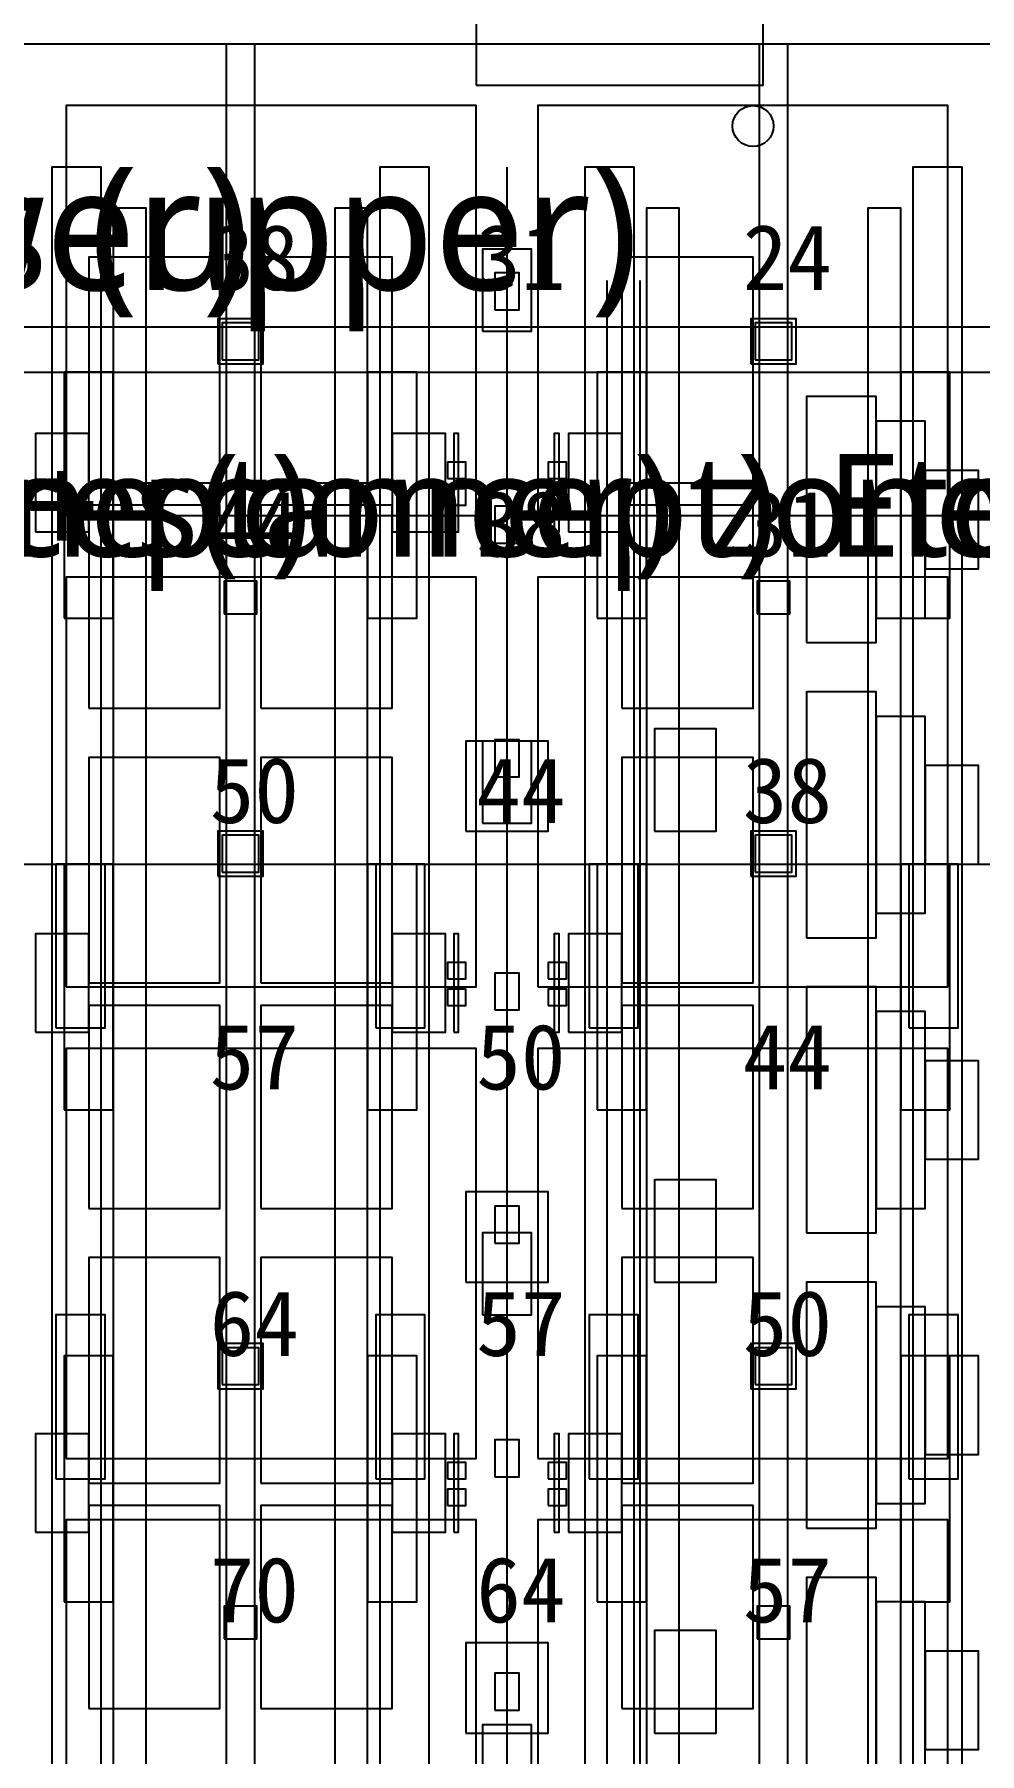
# Model space of a CAD drawing. Header units: metres. Extents: x -1640 to 1560, y -268 to 2338.
# Drawn here: x -390.77 to -367.73, y 2075.3 to 2117.24 of the extents above; entities that cross this region are included whole.
import ezdxf

# ---------------------------------------------------------------- set-up
doc = ezdxf.new("R2010")
doc.units = ezdxf.units.M
for name, color, linetype in [('1F_CHL', 4, 'Continuous'), ('1F_EHS_EXTINGUISHER_HYDRANT_CABINET_CONCEPT', 1, 'Continuous'), ('1F_PUMP', 2, 'Continuous'), ('1F_SCR', 3, 'Continuous'), ('1F_STRUCT_COLUMN', 8, 'Continuous'), ('1F_ZONE', 3, 'Continuous'), ('2F_CSF_LATERAL_RACK_CONCEPT', 9, 'Continuous'), ('2F_RFG', 5, 'Continuous'), ('2F_STRUCT_COLUMN', 8, 'Continuous'), ('2F_VMB', 6, 'Continuous'), ('2F_ZONE', 3, 'Continuous'), ('3F_CLEANROOM_OVERHEAD_PIPE_DUCT_CONCEPT', 9, 'Continuous'), ('3F_EHS_EGRESS_DIST_M', 2, 'Continuous'), ('3F_ETCH', 2, 'Continuous'), ('3F_FOUP', 5, 'Continuous'), ('3F_OHT', 9, 'Continuous'), ('3F_OHTV', 1, 'Continuous'), ('3F_PHOTO', 1, 'Continuous'), ('3F_STRUCT_COLUMN', 8, 'Continuous'), ('3F_TBAR', 6, 'Continuous'), ('3F_TEXT', 7, 'Continuous'), ('3F_ZONE', 3, 'Continuous'), ('4F_FFU', 1, 'Continuous'), ('4F_STRUCT_PLENUM_TRUSS_CONCEPT', 9, 'Continuous'), ('4F_TEXT', 7, 'Continuous'), ('4F_ZONE', 3, 'Continuous'), ('5F_CHL', 4, 'Continuous'), ('5F_EHS_EXTINGUISHER_HYDRANT_CABINET_CONCEPT', 1, 'Continuous'), ('5F_PUMP', 2, 'Continuous'), ('5F_SCR', 3, 'Continuous'), ('5F_STRUCT_COLUMN', 8, 'Continuous'), ('5F_ZONE', 3, 'Continuous'), ('6F_CSF_LATERAL_RACK_CONCEPT', 9, 'Continuous'), ('6F_RFG', 5, 'Continuous'), ('6F_STRUCT_COLUMN', 8, 'Continuous'), ('6F_VMB', 6, 'Continuous'), ('6F_ZONE', 3, 'Continuous'), ('7F_CLEANROOM_OVERHEAD_PIPE_DUCT_CONCEPT', 9, 'Continuous'), ('7F_EHS_EGRESS_DIST_M', 2, 'Continuous'), ('7F_ETCH', 2, 'Continuous'), ('7F_FOUP', 5, 'Continuous'), ('7F_OHT', 9, 'Continuous'), ('7F_OHTV', 1, 'Continuous'), ('7F_PHOTO', 1, 'Continuous'), ('7F_STRUCT_COLUMN', 8, 'Continuous'), ('7F_TBAR', 6, 'Continuous'), ('7F_TEXT', 7, 'Continuous'), ('7F_ZONE', 3, 'Continuous'), ('8F_FFU', 1, 'Continuous'), ('8F_STRUCT_PLENUM_TRUSS_CONCEPT', 9, 'Continuous'), ('8F_TEXT', 7, 'Continuous'), ('8F_ZONE', 3, 'Continuous'), ('RF_RSC', 4, 'Continuous'), ('UTIL_GAS.SPEC_CONCEPT', 3, 'Continuous'), ('UTIL_PCW.R_CONCEPT', 1, 'Continuous'), ('UTIL_PCW.S_CONCEPT', 6, 'Continuous'), ('UTIL_UPW.R_CONCEPT', 2, 'Continuous'), ('UTIL_UPW.S_CONCEPT', 1, 'Continuous')]:
    doc.layers.add(name, color=color, linetype=linetype)
doc.styles.add('KO', font='malgun.ttf')

msp = doc.modelspace()

# ---------------------------------------------------------------- linework, layer by layer
at = {"layer": '1F_CHL'}
for points in [[(-375.65, 2097.8), (-374.15, 2097.8), (-374.15, 2100.3), (-375.65, 2100.3)], [(-375.65, 2086.8), (-374.15, 2086.8), (-374.15, 2089.3), (-375.65, 2089.3)], [(-375.65, 2075.8), (-374.15, 2075.8), (-374.15, 2078.3), (-375.65, 2078.3)]]:
    msp.add_lwpolyline(points, close=True, dxfattribs=at)
at = {"layer": '1F_EHS_EXTINGUISHER_HYDRANT_CABINET_CONCEPT'}
msp.add_circle((-373.25, 2115), 0.5, dxfattribs=at)
at = {"layer": '1F_PUMP'}
for points in [[(-390.25, 2093), (-389.05, 2093), (-389.05, 2097), (-390.25, 2097)], [(-382.45, 2093), (-381.25, 2093), (-381.25, 2097), (-382.45, 2097)], [(-377.25, 2093), (-376.05, 2093), (-376.05, 2097), (-377.25, 2097)], [(-369.45, 2093), (-368.25, 2093), (-368.25, 2097), (-369.45, 2097)], [(-390.25, 2082), (-389.05, 2082), (-389.05, 2086), (-390.25, 2086)], [(-382.45, 2082), (-381.25, 2082), (-381.25, 2086), (-382.45, 2086)], [(-377.25, 2082), (-376.05, 2082), (-376.05, 2086), (-377.25, 2086)], [(-369.45, 2082), (-368.25, 2082), (-368.25, 2086), (-369.45, 2086)]]:
    msp.add_lwpolyline(points, close=True, dxfattribs=at)
at = {"layer": '1F_SCR'}
for points in [[(-380.25, 2097.8), (-378.25, 2097.8), (-378.25, 2100), (-380.25, 2100)], [(-380.25, 2086.8), (-378.25, 2086.8), (-378.25, 2089), (-380.25, 2089)], [(-380.25, 2075.8), (-378.25, 2075.8), (-378.25, 2078), (-380.25, 2078)]]:
    msp.add_lwpolyline(points, close=True, dxfattribs=at)
at = {"layer": '1F_STRUCT_COLUMN'}
for points in [[(-386.3, 2109.2), (-385.2, 2109.2), (-385.2, 2110.3), (-386.3, 2110.3)], [(-373.3, 2109.2), (-372.2, 2109.2), (-372.2, 2110.3), (-373.3, 2110.3)], [(-386.3, 2096.7), (-385.2, 2096.7), (-385.2, 2097.8), (-386.3, 2097.8)], [(-373.3, 2096.7), (-372.2, 2096.7), (-372.2, 2097.8), (-373.3, 2097.8)], [(-386.3, 2084.2), (-385.2, 2084.2), (-385.2, 2085.3), (-386.3, 2085.3)], [(-373.3, 2084.2), (-372.2, 2084.2), (-372.2, 2085.3), (-373.3, 2085.3)]]:
    msp.add_lwpolyline(points, close=True, dxfattribs=at)
at = {"layer": '1F_ZONE'}
msp.add_lwpolyline([(-472, 1966), (-247.5, 1966), (-247.5, 2117), (-472, 2117)], close=True, dxfattribs=at)
at = {"layer": '2F_CSF_LATERAL_RACK_CONCEPT'}
for points in [[(-388.85, 1970), (-388.05, 1970), (-388.05, 2113), (-388.85, 2113)], [(-383.45, 1970), (-382.65, 1970), (-382.65, 2113), (-383.45, 2113)], [(-375.85, 1970), (-375.05, 1970), (-375.05, 2113), (-375.85, 2113)], [(-370.45, 1970), (-369.65, 1970), (-369.65, 2113), (-370.45, 2113)]]:
    msp.add_lwpolyline(points, close=True, dxfattribs=at)
at = {"layer": '2F_RFG'}
for points in [[(-390.05, 2103), (-388.85, 2103), (-388.85, 2109), (-390.05, 2109)], [(-382.65, 2103), (-381.45, 2103), (-381.45, 2109), (-382.65, 2109)], [(-377.05, 2103), (-375.85, 2103), (-375.85, 2109), (-377.05, 2109)], [(-369.65, 2103), (-368.45, 2103), (-368.45, 2109), (-369.65, 2109)], [(-390.05, 2091), (-388.85, 2091), (-388.85, 2097), (-390.05, 2097)], [(-382.65, 2091), (-381.45, 2091), (-381.45, 2097), (-382.65, 2097)], [(-377.05, 2091), (-375.85, 2091), (-375.85, 2097), (-377.05, 2097)], [(-369.65, 2091), (-368.45, 2091), (-368.45, 2097), (-369.65, 2097)], [(-390.05, 2079), (-388.85, 2079), (-388.85, 2085), (-390.05, 2085)], [(-382.65, 2079), (-381.45, 2079), (-381.45, 2085), (-382.65, 2085)], [(-377.05, 2079), (-375.85, 2079), (-375.85, 2085), (-377.05, 2085)], [(-369.65, 2079), (-368.45, 2079), (-368.45, 2085), (-369.65, 2085)]]:
    msp.add_lwpolyline(points, close=True, dxfattribs=at)
at = {"layer": '2F_STRUCT_COLUMN'}
for points in [[(-386.2, 2109.3), (-385.3, 2109.3), (-385.3, 2110.2), (-386.2, 2110.2)], [(-373.2, 2109.3), (-372.3, 2109.3), (-372.3, 2110.2), (-373.2, 2110.2)], [(-386.2, 2096.8), (-385.3, 2096.8), (-385.3, 2097.7), (-386.2, 2097.7)], [(-373.2, 2096.8), (-372.3, 2096.8), (-372.3, 2097.7), (-373.2, 2097.7)], [(-386.2, 2084.3), (-385.3, 2084.3), (-385.3, 2085.2), (-386.2, 2085.2)], [(-373.2, 2084.3), (-372.3, 2084.3), (-372.3, 2085.2), (-373.2, 2085.2)]]:
    msp.add_lwpolyline(points, close=True, dxfattribs=at)
at = {"layer": '2F_VMB'}
for points in [[(-379.85, 2110), (-378.65, 2110), (-378.65, 2112), (-379.85, 2112)], [(-379.85, 2098), (-378.65, 2098), (-378.65, 2100), (-379.85, 2100)], [(-379.85, 2086), (-378.65, 2086), (-378.65, 2088), (-379.85, 2088)], [(-379.85, 2074), (-378.65, 2074), (-378.65, 2076), (-379.85, 2076)]]:
    msp.add_lwpolyline(points, close=True, dxfattribs=at)
at = {"layer": '2F_ZONE'}
msp.add_lwpolyline([(-472, 1966), (-247.5, 1966), (-247.5, 2117), (-472, 2117)], close=True, dxfattribs=at)
at = {"layer": '3F_CLEANROOM_OVERHEAD_PIPE_DUCT_CONCEPT'}
for points in [[(-390.35, 1969), (-389.15, 1969), (-389.15, 2114), (-390.35, 2114)], [(-382.35, 1969), (-381.15, 1969), (-381.15, 2114), (-382.35, 2114)], [(-377.35, 1969), (-376.15, 1969), (-376.15, 2114), (-377.35, 2114)], [(-369.35, 1969), (-368.15, 1969), (-368.15, 2114), (-369.35, 2114)]]:
    msp.add_lwpolyline(points, close=True, dxfattribs=at)
at = {"layer": '3F_ETCH'}
for points in [[(-371.95, 2102.4), (-370.25, 2102.4), (-370.25, 2108.4), (-371.95, 2108.4)], [(-370.25, 2103), (-369.05, 2103), (-369.05, 2107.8), (-370.25, 2107.8)], [(-369.05, 2104.2), (-367.75, 2104.2), (-367.75, 2106.6), (-369.05, 2106.6)], [(-371.95, 2095.2), (-370.25, 2095.2), (-370.25, 2101.2), (-371.95, 2101.2)], [(-370.25, 2095.8), (-369.05, 2095.8), (-369.05, 2100.6), (-370.25, 2100.6)], [(-369.05, 2097), (-367.75, 2097), (-367.75, 2099.4), (-369.05, 2099.4)], [(-371.95, 2088), (-370.25, 2088), (-370.25, 2094), (-371.95, 2094)], [(-370.25, 2088.6), (-369.05, 2088.6), (-369.05, 2093.4), (-370.25, 2093.4)], [(-369.05, 2089.8), (-367.75, 2089.8), (-367.75, 2092.2), (-369.05, 2092.2)], [(-371.95, 2080.8), (-370.25, 2080.8), (-370.25, 2086.8), (-371.95, 2086.8)], [(-370.25, 2081.4), (-369.05, 2081.4), (-369.05, 2086.2), (-370.25, 2086.2)], [(-369.05, 2082.6), (-367.75, 2082.6), (-367.75, 2085), (-369.05, 2085)], [(-371.95, 2073.6), (-370.25, 2073.6), (-370.25, 2079.6), (-371.95, 2079.6)], [(-370.25, 2074.2), (-369.05, 2074.2), (-369.05, 2079), (-370.25, 2079)], [(-369.05, 2075.4), (-367.75, 2075.4), (-367.75, 2077.8), (-369.05, 2077.8)]]:
    msp.add_lwpolyline(points, close=True, dxfattribs=at)
at = {"layer": '3F_FOUP'}
for points in [[(-380.7, 2106.4), (-380.25, 2106.4), (-380.25, 2106.8), (-380.7, 2106.8)], [(-378.25, 2106.4), (-377.8, 2106.4), (-377.8, 2106.8), (-378.25, 2106.8)], [(-380.7, 2105.75), (-380.25, 2105.75), (-380.25, 2106.15), (-380.7, 2106.15)], [(-378.25, 2105.75), (-377.8, 2105.75), (-377.8, 2106.15), (-378.25, 2106.15)], [(-380.7, 2094.2), (-380.25, 2094.2), (-380.25, 2094.6), (-380.7, 2094.6)], [(-378.25, 2094.2), (-377.8, 2094.2), (-377.8, 2094.6), (-378.25, 2094.6)], [(-380.7, 2093.55), (-380.25, 2093.55), (-380.25, 2093.95), (-380.7, 2093.95)], [(-378.25, 2093.55), (-377.8, 2093.55), (-377.8, 2093.95), (-378.25, 2093.95)], [(-380.7, 2082), (-380.25, 2082), (-380.25, 2082.4), (-380.7, 2082.4)], [(-378.25, 2082), (-377.8, 2082), (-377.8, 2082.4), (-378.25, 2082.4)], [(-380.7, 2081.35), (-380.25, 2081.35), (-380.25, 2081.75), (-380.7, 2081.75)], [(-378.25, 2081.35), (-377.8, 2081.35), (-377.8, 2081.75), (-378.25, 2081.75)]]:
    msp.add_lwpolyline(points, close=True, dxfattribs=at)
at = {"layer": '3F_OHT'}
msp.add_line((-379.25, 2045.5), (-379.25, 2114), dxfattribs=at)
at = {"layer": '3F_OHTV'}
for points in [[(-379.55, 2110.52), (-378.95, 2110.52), (-378.95, 2111.42), (-379.55, 2111.42)], [(-379.55, 2104.83), (-378.95, 2104.83), (-378.95, 2105.73), (-379.55, 2105.73)], [(-379.55, 2099.13), (-378.95, 2099.13), (-378.95, 2100.03), (-379.55, 2100.03)], [(-379.55, 2093.44), (-378.95, 2093.44), (-378.95, 2094.34), (-379.55, 2094.34)], [(-379.55, 2087.75), (-378.95, 2087.75), (-378.95, 2088.65), (-379.55, 2088.65)], [(-379.55, 2082.05), (-378.95, 2082.05), (-378.95, 2082.95), (-379.55, 2082.95)], [(-379.55, 2076.36), (-378.95, 2076.36), (-378.95, 2077.26), (-379.55, 2077.26)]]:
    msp.add_lwpolyline(points, close=True, dxfattribs=at)
at = {"layer": '3F_PHOTO'}
for points in [[(-389.45, 2106.3), (-386.25, 2106.3), (-386.25, 2111.8), (-389.45, 2111.8)], [(-385.25, 2106.3), (-382.05, 2106.3), (-382.05, 2111.8), (-385.25, 2111.8)], [(-376.45, 2106.3), (-373.25, 2106.3), (-373.25, 2111.8), (-376.45, 2111.8)], [(-390.75, 2105.1), (-389.45, 2105.1), (-389.45, 2107.5), (-390.75, 2107.5)], [(-382.05, 2105.1), (-380.75, 2105.1), (-380.75, 2107.5), (-382.05, 2107.5)], [(-377.75, 2105.1), (-376.45, 2105.1), (-376.45, 2107.5), (-377.75, 2107.5)], [(-389.45, 2100.8), (-386.25, 2100.8), (-386.25, 2105.75), (-389.45, 2105.75)], [(-385.25, 2100.8), (-382.05, 2100.8), (-382.05, 2105.75), (-385.25, 2105.75)], [(-376.45, 2100.8), (-373.25, 2100.8), (-373.25, 2105.75), (-376.45, 2105.75)], [(-389.45, 2094.1), (-386.25, 2094.1), (-386.25, 2099.6), (-389.45, 2099.6)], [(-385.25, 2094.1), (-382.05, 2094.1), (-382.05, 2099.6), (-385.25, 2099.6)], [(-376.45, 2094.1), (-373.25, 2094.1), (-373.25, 2099.6), (-376.45, 2099.6)], [(-390.75, 2092.9), (-389.45, 2092.9), (-389.45, 2095.3), (-390.75, 2095.3)], [(-382.05, 2092.9), (-380.75, 2092.9), (-380.75, 2095.3), (-382.05, 2095.3)], [(-377.75, 2092.9), (-376.45, 2092.9), (-376.45, 2095.3), (-377.75, 2095.3)], [(-389.45, 2088.6), (-386.25, 2088.6), (-386.25, 2093.55), (-389.45, 2093.55)], [(-385.25, 2088.6), (-382.05, 2088.6), (-382.05, 2093.55), (-385.25, 2093.55)], [(-376.45, 2088.6), (-373.25, 2088.6), (-373.25, 2093.55), (-376.45, 2093.55)], [(-389.45, 2081.9), (-386.25, 2081.9), (-386.25, 2087.4), (-389.45, 2087.4)], [(-385.25, 2081.9), (-382.05, 2081.9), (-382.05, 2087.4), (-385.25, 2087.4)], [(-376.45, 2081.9), (-373.25, 2081.9), (-373.25, 2087.4), (-376.45, 2087.4)], [(-390.75, 2080.7), (-389.45, 2080.7), (-389.45, 2083.1), (-390.75, 2083.1)], [(-382.05, 2080.7), (-380.75, 2080.7), (-380.75, 2083.1), (-382.05, 2083.1)], [(-377.75, 2080.7), (-376.45, 2080.7), (-376.45, 2083.1), (-377.75, 2083.1)], [(-389.45, 2076.4), (-386.25, 2076.4), (-386.25, 2081.35), (-389.45, 2081.35)], [(-385.25, 2076.4), (-382.05, 2076.4), (-382.05, 2081.35), (-385.25, 2081.35)], [(-376.45, 2076.4), (-373.25, 2076.4), (-373.25, 2081.35), (-376.45, 2081.35)]]:
    msp.add_lwpolyline(points, close=True, dxfattribs=at)
at = {"layer": '3F_STRUCT_COLUMN'}
for points in [[(-386.15, 2103.1), (-385.35, 2103.1), (-385.35, 2103.9), (-386.15, 2103.9)], [(-373.15, 2103.1), (-372.35, 2103.1), (-372.35, 2103.9), (-373.15, 2103.9)], [(-386.15, 2078.1), (-385.35, 2078.1), (-385.35, 2078.9), (-386.15, 2078.9)], [(-373.15, 2078.1), (-372.35, 2078.1), (-372.35, 2078.9), (-373.15, 2078.9)]]:
    msp.add_lwpolyline(points, close=True, dxfattribs=at)
at = {"layer": '3F_TBAR'}
for points in [[(-380.55, 2105.1), (-380.43, 2105.1), (-380.43, 2107.5), (-380.55, 2107.5)], [(-378.1, 2105.1), (-377.98, 2105.1), (-377.98, 2107.5), (-378.1, 2107.5)], [(-380.55, 2092.9), (-380.43, 2092.9), (-380.43, 2095.3), (-380.55, 2095.3)], [(-378.1, 2092.9), (-377.98, 2092.9), (-377.98, 2095.3), (-378.1, 2095.3)], [(-380.55, 2080.7), (-380.43, 2080.7), (-380.43, 2083.1), (-380.55, 2083.1)], [(-378.1, 2080.7), (-377.98, 2080.7), (-377.98, 2083.1), (-378.1, 2083.1)]]:
    msp.add_lwpolyline(points, close=True, dxfattribs=at)
at = {"layer": '3F_ZONE'}
msp.add_lwpolyline([(-472, 1966), (-247.5, 1966), (-247.5, 2117), (-472, 2117)], close=True, dxfattribs=at)
at = {"layer": '4F_FFU'}
for points in [[(-390, 2105.5), (-380, 2105.5), (-380, 2115.5), (-390, 2115.5)], [(-378.5, 2105.5), (-368.5, 2105.5), (-368.5, 2115.5), (-378.5, 2115.5)], [(-390, 2094), (-380, 2094), (-380, 2104), (-390, 2104)], [(-378.5, 2094), (-368.5, 2094), (-368.5, 2104), (-378.5, 2104)], [(-390, 2082.5), (-380, 2082.5), (-380, 2092.5), (-390, 2092.5)], [(-378.5, 2082.5), (-368.5, 2082.5), (-368.5, 2092.5), (-378.5, 2092.5)], [(-390, 2071), (-380, 2071), (-380, 2081), (-390, 2081)], [(-378.5, 2071), (-368.5, 2071), (-368.5, 2081), (-378.5, 2081)]]:
    msp.add_lwpolyline(points, close=True, dxfattribs=at)
at = {"layer": '4F_STRUCT_PLENUM_TRUSS_CONCEPT'}
for points in [[(-386.1, 1966), (-385.4, 1966), (-385.4, 2117), (-386.1, 2117)], [(-373.1, 1966), (-372.4, 1966), (-372.4, 2117), (-373.1, 2117)]]:
    msp.add_lwpolyline(points, close=True, dxfattribs=at)
at = {"layer": '4F_ZONE'}
msp.add_lwpolyline([(-472, 1966), (-247.5, 1966), (-247.5, 2117), (-472, 2117)], close=True, dxfattribs=at)
at = {"layer": '5F_CHL'}
for points in [[(-375.65, 2097.8), (-374.15, 2097.8), (-374.15, 2100.3), (-375.65, 2100.3)], [(-375.65, 2086.8), (-374.15, 2086.8), (-374.15, 2089.3), (-375.65, 2089.3)], [(-375.65, 2075.8), (-374.15, 2075.8), (-374.15, 2078.3), (-375.65, 2078.3)]]:
    msp.add_lwpolyline(points, close=True, dxfattribs=at)
at = {"layer": '5F_EHS_EXTINGUISHER_HYDRANT_CABINET_CONCEPT'}
msp.add_circle((-373.25, 2115), 0.5, dxfattribs=at)
at = {"layer": '5F_PUMP'}
for points in [[(-390.25, 2093), (-389.05, 2093), (-389.05, 2097), (-390.25, 2097)], [(-382.45, 2093), (-381.25, 2093), (-381.25, 2097), (-382.45, 2097)], [(-377.25, 2093), (-376.05, 2093), (-376.05, 2097), (-377.25, 2097)], [(-369.45, 2093), (-368.25, 2093), (-368.25, 2097), (-369.45, 2097)], [(-390.25, 2082), (-389.05, 2082), (-389.05, 2086), (-390.25, 2086)], [(-382.45, 2082), (-381.25, 2082), (-381.25, 2086), (-382.45, 2086)], [(-377.25, 2082), (-376.05, 2082), (-376.05, 2086), (-377.25, 2086)], [(-369.45, 2082), (-368.25, 2082), (-368.25, 2086), (-369.45, 2086)]]:
    msp.add_lwpolyline(points, close=True, dxfattribs=at)
at = {"layer": '5F_SCR'}
for points in [[(-380.25, 2097.8), (-378.25, 2097.8), (-378.25, 2100), (-380.25, 2100)], [(-380.25, 2086.8), (-378.25, 2086.8), (-378.25, 2089), (-380.25, 2089)], [(-380.25, 2075.8), (-378.25, 2075.8), (-378.25, 2078), (-380.25, 2078)]]:
    msp.add_lwpolyline(points, close=True, dxfattribs=at)
at = {"layer": '5F_STRUCT_COLUMN'}
for points in [[(-386.3, 2109.2), (-385.2, 2109.2), (-385.2, 2110.3), (-386.3, 2110.3)], [(-373.3, 2109.2), (-372.2, 2109.2), (-372.2, 2110.3), (-373.3, 2110.3)], [(-386.3, 2096.7), (-385.2, 2096.7), (-385.2, 2097.8), (-386.3, 2097.8)], [(-373.3, 2096.7), (-372.2, 2096.7), (-372.2, 2097.8), (-373.3, 2097.8)], [(-386.3, 2084.2), (-385.2, 2084.2), (-385.2, 2085.3), (-386.3, 2085.3)], [(-373.3, 2084.2), (-372.2, 2084.2), (-372.2, 2085.3), (-373.3, 2085.3)]]:
    msp.add_lwpolyline(points, close=True, dxfattribs=at)
at = {"layer": '5F_ZONE'}
msp.add_lwpolyline([(-472, 1966), (-247.5, 1966), (-247.5, 2117), (-472, 2117)], close=True, dxfattribs=at)
at = {"layer": '6F_CSF_LATERAL_RACK_CONCEPT'}
for points in [[(-388.85, 1970), (-388.05, 1970), (-388.05, 2113), (-388.85, 2113)], [(-383.45, 1970), (-382.65, 1970), (-382.65, 2113), (-383.45, 2113)], [(-375.85, 1970), (-375.05, 1970), (-375.05, 2113), (-375.85, 2113)], [(-370.45, 1970), (-369.65, 1970), (-369.65, 2113), (-370.45, 2113)]]:
    msp.add_lwpolyline(points, close=True, dxfattribs=at)
at = {"layer": '6F_RFG'}
for points in [[(-390.05, 2103), (-388.85, 2103), (-388.85, 2109), (-390.05, 2109)], [(-382.65, 2103), (-381.45, 2103), (-381.45, 2109), (-382.65, 2109)], [(-377.05, 2103), (-375.85, 2103), (-375.85, 2109), (-377.05, 2109)], [(-369.65, 2103), (-368.45, 2103), (-368.45, 2109), (-369.65, 2109)], [(-390.05, 2091), (-388.85, 2091), (-388.85, 2097), (-390.05, 2097)], [(-382.65, 2091), (-381.45, 2091), (-381.45, 2097), (-382.65, 2097)], [(-377.05, 2091), (-375.85, 2091), (-375.85, 2097), (-377.05, 2097)], [(-369.65, 2091), (-368.45, 2091), (-368.45, 2097), (-369.65, 2097)], [(-390.05, 2079), (-388.85, 2079), (-388.85, 2085), (-390.05, 2085)], [(-382.65, 2079), (-381.45, 2079), (-381.45, 2085), (-382.65, 2085)], [(-377.05, 2079), (-375.85, 2079), (-375.85, 2085), (-377.05, 2085)], [(-369.65, 2079), (-368.45, 2079), (-368.45, 2085), (-369.65, 2085)]]:
    msp.add_lwpolyline(points, close=True, dxfattribs=at)
at = {"layer": '6F_STRUCT_COLUMN'}
for points in [[(-386.2, 2109.3), (-385.3, 2109.3), (-385.3, 2110.2), (-386.2, 2110.2)], [(-373.2, 2109.3), (-372.3, 2109.3), (-372.3, 2110.2), (-373.2, 2110.2)], [(-386.2, 2096.8), (-385.3, 2096.8), (-385.3, 2097.7), (-386.2, 2097.7)], [(-373.2, 2096.8), (-372.3, 2096.8), (-372.3, 2097.7), (-373.2, 2097.7)], [(-386.2, 2084.3), (-385.3, 2084.3), (-385.3, 2085.2), (-386.2, 2085.2)], [(-373.2, 2084.3), (-372.3, 2084.3), (-372.3, 2085.2), (-373.2, 2085.2)]]:
    msp.add_lwpolyline(points, close=True, dxfattribs=at)
at = {"layer": '6F_VMB'}
for points in [[(-379.85, 2110), (-378.65, 2110), (-378.65, 2112), (-379.85, 2112)], [(-379.85, 2098), (-378.65, 2098), (-378.65, 2100), (-379.85, 2100)], [(-379.85, 2086), (-378.65, 2086), (-378.65, 2088), (-379.85, 2088)], [(-379.85, 2074), (-378.65, 2074), (-378.65, 2076), (-379.85, 2076)]]:
    msp.add_lwpolyline(points, close=True, dxfattribs=at)
at = {"layer": '6F_ZONE'}
msp.add_lwpolyline([(-472, 1966), (-247.5, 1966), (-247.5, 2117), (-472, 2117)], close=True, dxfattribs=at)
at = {"layer": '7F_CLEANROOM_OVERHEAD_PIPE_DUCT_CONCEPT'}
for points in [[(-390.35, 1969), (-389.15, 1969), (-389.15, 2114), (-390.35, 2114)], [(-382.35, 1969), (-381.15, 1969), (-381.15, 2114), (-382.35, 2114)], [(-377.35, 1969), (-376.15, 1969), (-376.15, 2114), (-377.35, 2114)], [(-369.35, 1969), (-368.15, 1969), (-368.15, 2114), (-369.35, 2114)]]:
    msp.add_lwpolyline(points, close=True, dxfattribs=at)
at = {"layer": '7F_ETCH'}
for points in [[(-371.95, 2102.4), (-370.25, 2102.4), (-370.25, 2108.4), (-371.95, 2108.4)], [(-370.25, 2103), (-369.05, 2103), (-369.05, 2107.8), (-370.25, 2107.8)], [(-369.05, 2104.2), (-367.75, 2104.2), (-367.75, 2106.6), (-369.05, 2106.6)], [(-371.95, 2095.2), (-370.25, 2095.2), (-370.25, 2101.2), (-371.95, 2101.2)], [(-370.25, 2095.8), (-369.05, 2095.8), (-369.05, 2100.6), (-370.25, 2100.6)], [(-369.05, 2097), (-367.75, 2097), (-367.75, 2099.4), (-369.05, 2099.4)], [(-371.95, 2088), (-370.25, 2088), (-370.25, 2094), (-371.95, 2094)], [(-370.25, 2088.6), (-369.05, 2088.6), (-369.05, 2093.4), (-370.25, 2093.4)], [(-369.05, 2089.8), (-367.75, 2089.8), (-367.75, 2092.2), (-369.05, 2092.2)], [(-371.95, 2080.8), (-370.25, 2080.8), (-370.25, 2086.8), (-371.95, 2086.8)], [(-370.25, 2081.4), (-369.05, 2081.4), (-369.05, 2086.2), (-370.25, 2086.2)], [(-369.05, 2082.6), (-367.75, 2082.6), (-367.75, 2085), (-369.05, 2085)], [(-371.95, 2073.6), (-370.25, 2073.6), (-370.25, 2079.6), (-371.95, 2079.6)], [(-370.25, 2074.2), (-369.05, 2074.2), (-369.05, 2079), (-370.25, 2079)], [(-369.05, 2075.4), (-367.75, 2075.4), (-367.75, 2077.8), (-369.05, 2077.8)]]:
    msp.add_lwpolyline(points, close=True, dxfattribs=at)
at = {"layer": '7F_FOUP'}
for points in [[(-380.7, 2106.4), (-380.25, 2106.4), (-380.25, 2106.8), (-380.7, 2106.8)], [(-378.25, 2106.4), (-377.8, 2106.4), (-377.8, 2106.8), (-378.25, 2106.8)], [(-380.7, 2105.75), (-380.25, 2105.75), (-380.25, 2106.15), (-380.7, 2106.15)], [(-378.25, 2105.75), (-377.8, 2105.75), (-377.8, 2106.15), (-378.25, 2106.15)], [(-380.7, 2094.2), (-380.25, 2094.2), (-380.25, 2094.6), (-380.7, 2094.6)], [(-378.25, 2094.2), (-377.8, 2094.2), (-377.8, 2094.6), (-378.25, 2094.6)], [(-380.7, 2093.55), (-380.25, 2093.55), (-380.25, 2093.95), (-380.7, 2093.95)], [(-378.25, 2093.55), (-377.8, 2093.55), (-377.8, 2093.95), (-378.25, 2093.95)], [(-380.7, 2082), (-380.25, 2082), (-380.25, 2082.4), (-380.7, 2082.4)], [(-378.25, 2082), (-377.8, 2082), (-377.8, 2082.4), (-378.25, 2082.4)], [(-380.7, 2081.35), (-380.25, 2081.35), (-380.25, 2081.75), (-380.7, 2081.75)], [(-378.25, 2081.35), (-377.8, 2081.35), (-377.8, 2081.75), (-378.25, 2081.75)]]:
    msp.add_lwpolyline(points, close=True, dxfattribs=at)
at = {"layer": '7F_OHT'}
msp.add_line((-379.25, 2045.5), (-379.25, 2114), dxfattribs=at)
at = {"layer": '7F_OHTV'}
for points in [[(-379.55, 2110.52), (-378.95, 2110.52), (-378.95, 2111.42), (-379.55, 2111.42)], [(-379.55, 2104.83), (-378.95, 2104.83), (-378.95, 2105.73), (-379.55, 2105.73)], [(-379.55, 2099.13), (-378.95, 2099.13), (-378.95, 2100.03), (-379.55, 2100.03)], [(-379.55, 2093.44), (-378.95, 2093.44), (-378.95, 2094.34), (-379.55, 2094.34)], [(-379.55, 2087.75), (-378.95, 2087.75), (-378.95, 2088.65), (-379.55, 2088.65)], [(-379.55, 2082.05), (-378.95, 2082.05), (-378.95, 2082.95), (-379.55, 2082.95)], [(-379.55, 2076.36), (-378.95, 2076.36), (-378.95, 2077.26), (-379.55, 2077.26)]]:
    msp.add_lwpolyline(points, close=True, dxfattribs=at)
at = {"layer": '7F_PHOTO'}
for points in [[(-389.45, 2106.3), (-386.25, 2106.3), (-386.25, 2111.8), (-389.45, 2111.8)], [(-385.25, 2106.3), (-382.05, 2106.3), (-382.05, 2111.8), (-385.25, 2111.8)], [(-376.45, 2106.3), (-373.25, 2106.3), (-373.25, 2111.8), (-376.45, 2111.8)], [(-390.75, 2105.1), (-389.45, 2105.1), (-389.45, 2107.5), (-390.75, 2107.5)], [(-382.05, 2105.1), (-380.75, 2105.1), (-380.75, 2107.5), (-382.05, 2107.5)], [(-377.75, 2105.1), (-376.45, 2105.1), (-376.45, 2107.5), (-377.75, 2107.5)], [(-389.45, 2100.8), (-386.25, 2100.8), (-386.25, 2105.75), (-389.45, 2105.75)], [(-385.25, 2100.8), (-382.05, 2100.8), (-382.05, 2105.75), (-385.25, 2105.75)], [(-376.45, 2100.8), (-373.25, 2100.8), (-373.25, 2105.75), (-376.45, 2105.75)], [(-389.45, 2094.1), (-386.25, 2094.1), (-386.25, 2099.6), (-389.45, 2099.6)], [(-385.25, 2094.1), (-382.05, 2094.1), (-382.05, 2099.6), (-385.25, 2099.6)], [(-376.45, 2094.1), (-373.25, 2094.1), (-373.25, 2099.6), (-376.45, 2099.6)], [(-390.75, 2092.9), (-389.45, 2092.9), (-389.45, 2095.3), (-390.75, 2095.3)], [(-382.05, 2092.9), (-380.75, 2092.9), (-380.75, 2095.3), (-382.05, 2095.3)], [(-377.75, 2092.9), (-376.45, 2092.9), (-376.45, 2095.3), (-377.75, 2095.3)], [(-389.45, 2088.6), (-386.25, 2088.6), (-386.25, 2093.55), (-389.45, 2093.55)], [(-385.25, 2088.6), (-382.05, 2088.6), (-382.05, 2093.55), (-385.25, 2093.55)], [(-376.45, 2088.6), (-373.25, 2088.6), (-373.25, 2093.55), (-376.45, 2093.55)], [(-389.45, 2081.9), (-386.25, 2081.9), (-386.25, 2087.4), (-389.45, 2087.4)], [(-385.25, 2081.9), (-382.05, 2081.9), (-382.05, 2087.4), (-385.25, 2087.4)], [(-376.45, 2081.9), (-373.25, 2081.9), (-373.25, 2087.4), (-376.45, 2087.4)], [(-390.75, 2080.7), (-389.45, 2080.7), (-389.45, 2083.1), (-390.75, 2083.1)], [(-382.05, 2080.7), (-380.75, 2080.7), (-380.75, 2083.1), (-382.05, 2083.1)], [(-377.75, 2080.7), (-376.45, 2080.7), (-376.45, 2083.1), (-377.75, 2083.1)], [(-389.45, 2076.4), (-386.25, 2076.4), (-386.25, 2081.35), (-389.45, 2081.35)], [(-385.25, 2076.4), (-382.05, 2076.4), (-382.05, 2081.35), (-385.25, 2081.35)], [(-376.45, 2076.4), (-373.25, 2076.4), (-373.25, 2081.35), (-376.45, 2081.35)]]:
    msp.add_lwpolyline(points, close=True, dxfattribs=at)
at = {"layer": '7F_STRUCT_COLUMN'}
for points in [[(-386.15, 2103.1), (-385.35, 2103.1), (-385.35, 2103.9), (-386.15, 2103.9)], [(-373.15, 2103.1), (-372.35, 2103.1), (-372.35, 2103.9), (-373.15, 2103.9)], [(-386.15, 2078.1), (-385.35, 2078.1), (-385.35, 2078.9), (-386.15, 2078.9)], [(-373.15, 2078.1), (-372.35, 2078.1), (-372.35, 2078.9), (-373.15, 2078.9)]]:
    msp.add_lwpolyline(points, close=True, dxfattribs=at)
at = {"layer": '7F_TBAR'}
for points in [[(-380.55, 2105.1), (-380.43, 2105.1), (-380.43, 2107.5), (-380.55, 2107.5)], [(-378.1, 2105.1), (-377.98, 2105.1), (-377.98, 2107.5), (-378.1, 2107.5)], [(-380.55, 2092.9), (-380.43, 2092.9), (-380.43, 2095.3), (-380.55, 2095.3)], [(-378.1, 2092.9), (-377.98, 2092.9), (-377.98, 2095.3), (-378.1, 2095.3)], [(-380.55, 2080.7), (-380.43, 2080.7), (-380.43, 2083.1), (-380.55, 2083.1)], [(-378.1, 2080.7), (-377.98, 2080.7), (-377.98, 2083.1), (-378.1, 2083.1)]]:
    msp.add_lwpolyline(points, close=True, dxfattribs=at)
at = {"layer": '7F_ZONE'}
msp.add_lwpolyline([(-472, 1966), (-247.5, 1966), (-247.5, 2117), (-472, 2117)], close=True, dxfattribs=at)
at = {"layer": '8F_FFU'}
for points in [[(-390, 2105.5), (-380, 2105.5), (-380, 2115.5), (-390, 2115.5)], [(-378.5, 2105.5), (-368.5, 2105.5), (-368.5, 2115.5), (-378.5, 2115.5)], [(-390, 2094), (-380, 2094), (-380, 2104), (-390, 2104)], [(-378.5, 2094), (-368.5, 2094), (-368.5, 2104), (-378.5, 2104)], [(-390, 2082.5), (-380, 2082.5), (-380, 2092.5), (-390, 2092.5)], [(-378.5, 2082.5), (-368.5, 2082.5), (-368.5, 2092.5), (-378.5, 2092.5)], [(-390, 2071), (-380, 2071), (-380, 2081), (-390, 2081)], [(-378.5, 2071), (-368.5, 2071), (-368.5, 2081), (-378.5, 2081)]]:
    msp.add_lwpolyline(points, close=True, dxfattribs=at)
at = {"layer": '8F_STRUCT_PLENUM_TRUSS_CONCEPT'}
for points in [[(-386.1, 1966), (-385.4, 1966), (-385.4, 2117), (-386.1, 2117)], [(-373.1, 1966), (-372.4, 1966), (-372.4, 2117), (-373.1, 2117)]]:
    msp.add_lwpolyline(points, close=True, dxfattribs=at)
at = {"layer": '8F_ZONE'}
msp.add_lwpolyline([(-472, 1966), (-247.5, 1966), (-247.5, 2117), (-472, 2117)], close=True, dxfattribs=at)
at = {"layer": 'RF_RSC'}
msp.add_lwpolyline([(-380, 2116), (-373, 2116), (-373, 2121), (-380, 2121)], close=True, dxfattribs=at)
at = {"layer": 'UTIL_GAS.SPEC_CONCEPT'}
msp.add_line((-466.3, 2097), (-2.7, 2097), dxfattribs=at)
msp.add_line((-466.3, 2097), (-2.7, 2097), dxfattribs=at)
at = {"layer": 'UTIL_PCW.R_CONCEPT'}
msp.add_line((-376.005, 1971.78), (-376.005, 2111.23), dxfattribs=at)
msp.add_line((-376.005, 1971.78), (-376.005, 2111.23), dxfattribs=at)
at = {"layer": 'UTIL_PCW.S_CONCEPT'}
msp.add_line((-376.805, 1971.78), (-376.805, 2111.23), dxfattribs=at)
msp.add_line((-376.805, 1971.78), (-376.805, 2111.23), dxfattribs=at)
at = {"layer": 'UTIL_UPW.R_CONCEPT'}
msp.add_line((-468.3, 2110.1), (-2.7, 2110.1), dxfattribs=at)
msp.add_line((-468.3, 2110.1), (-2.7, 2110.1), dxfattribs=at)
at = {"layer": 'UTIL_UPW.S_CONCEPT'}
msp.add_line((-468.3, 2109), (-2.7, 2109), dxfattribs=at)
msp.add_line((-468.3, 2109), (-2.7, 2109), dxfattribs=at)

# ---------------------------------------------------------------- texts
at = {"layer": '3F_EHS_EGRESS_DIST_M'}
for s, p in [('38', (-386.5, 2111)), ('31', (-380, 2111)), ('24', (-373.5, 2111)), ('38', (-380, 2104.5)), ('31', (-373.5, 2104.5)), ('44', (-386.5, 2104.5)), ('50', (-386.5, 2098)), ('44', (-380, 2098)), ('38', (-373.5, 2098)), ('50', (-380, 2091.5)), ('57', (-386.5, 2091.5)), ('44', (-373.5, 2091.5)), ('64', (-386.5, 2085)), ('57', (-380, 2085)), ('50', (-373.5, 2085)), ('70', (-386.5, 2078.5)), ('64', (-380, 2078.5)), ('57', (-373.5, 2078.5))]:
    msp.add_text(s, height=1.6, dxfattribs=at).set_placement(p)
at = {"layer": '3F_TEXT', "style": 'KO'}
for s, p in [('Diffusion / thermal (vertical furnace) zone (concept)', (-462.45, 2104.5)), ('Deposition (CVD/ALD/PVD) zone (concept)', (-436.45, 2104.5)), ('Photo (track + scanner) zone (concept)', (-410.45, 2104.5)), ('Etch zone (concept)', (-371.45, 2104.5))]:
    msp.add_text(s, height=2.5, dxfattribs=at).set_placement(p)
at = {"layer": '4F_TEXT', "style": 'KO'}
msp.add_text('P1 FAB 4F west · FFU plenum and truss (lower)', height=3, dxfattribs=at).set_placement((-470, 2111))
at = {"layer": '7F_EHS_EGRESS_DIST_M'}
for s, p in [('38', (-386.5, 2111)), ('31', (-380, 2111)), ('24', (-373.5, 2111)), ('38', (-380, 2104.5)), ('31', (-373.5, 2104.5)), ('44', (-386.5, 2104.5)), ('50', (-386.5, 2098)), ('44', (-380, 2098)), ('38', (-373.5, 2098)), ('50', (-380, 2091.5)), ('57', (-386.5, 2091.5)), ('44', (-373.5, 2091.5)), ('64', (-386.5, 2085)), ('57', (-380, 2085)), ('50', (-373.5, 2085)), ('70', (-386.5, 2078.5)), ('64', (-380, 2078.5)), ('57', (-373.5, 2078.5))]:
    msp.add_text(s, height=1.6, dxfattribs=at).set_placement(p)
at = {"layer": '7F_TEXT', "style": 'KO'}
for s, p in [('Diffusion / thermal (vertical furnace) zone (concept)', (-462.45, 2104.5)), ('Deposition (CVD/ALD/PVD) zone (concept)', (-436.45, 2104.5)), ('Photo (track + scanner) zone (concept)', (-410.45, 2104.5)), ('Etch zone (concept)', (-371.45, 2104.5))]:
    msp.add_text(s, height=2.5, dxfattribs=at).set_placement(p)
at = {"layer": '8F_TEXT', "style": 'KO'}
msp.add_text('P1 FAB 8F west · FFU plenum and roof truss (upper)', height=3, dxfattribs=at).set_placement((-470, 2111))

doc.saveas('drawing.dxf')
